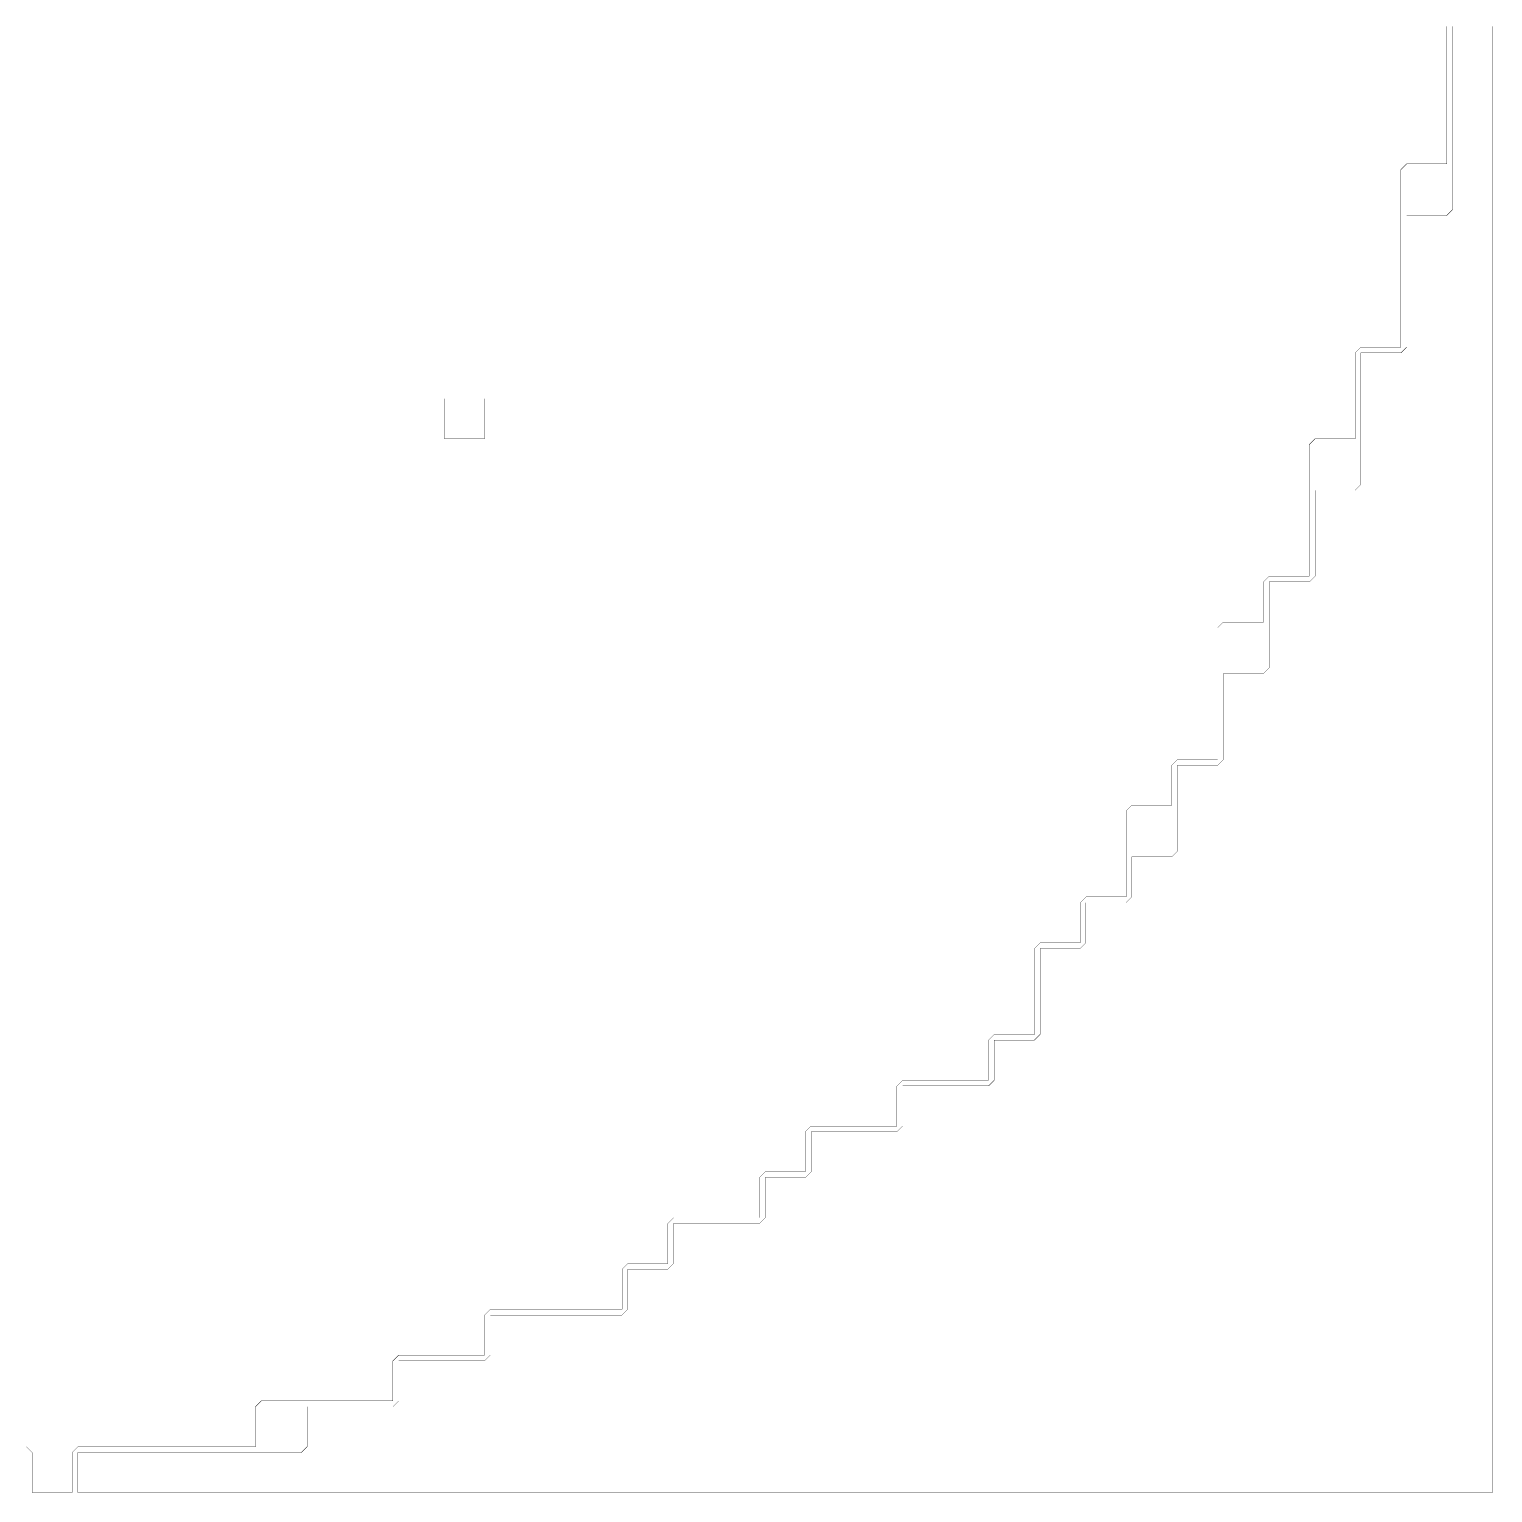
# Model space of a CAD drawing. Header units: metres. Extents: x 0 to 4990, y -4990 to 0.
# Drawn here: x 2495 to 4990, y -4990 to -2495 of the extents above; entities that cross this region are included whole.
import ezdxf

# ---------------------------------------------------------------- set-up
doc = ezdxf.new("R2010")
doc.units = ezdxf.units.M
doc.layers.add('conductor', color=1, linetype='Continuous')
doc.layers.add('substrate', color=5, linetype='Continuous')

msp = doc.modelspace()

# ---------------------------------------------------------------- linework, layer by layer
at = {"layer": 'conductor', "const_width": 0.5}
msp.add_lwpolyline([(2490.234375, -4912.109375), (2500, -4921.875), (2500, -4931.640625), (2500, -4941.40625), (2500, -4951.171875), (2500, -4960.9375), (2500, -4970.703125), (2500, -4980.46875), (2500, -4990.234375), (2509.765625, -4990.234375), (2519.53125, -4990.234375), (2529.296875, -4990.234375), (2539.0625, -4990.234375), (2548.828125, -4990.234375), (2558.59375, -4990.234375), (2568.359375, -4990.234375), (2568.359375, -4980.46875), (2568.359375, -4970.703125), (2568.359375, -4960.9375), (2568.359375, -4951.171875), (2568.359375, -4941.40625), (2568.359375, -4931.640625), (2568.359375, -4921.875), (2578.125, -4912.109375), (2587.890625, -4912.109375), (2597.65625, -4912.109375), (2607.421875, -4912.109375), (2617.1875, -4912.109375), (2626.953125, -4912.109375), (2636.71875, -4912.109375), (2646.484375, -4912.109375), (2656.25, -4912.109375), (2666.015625, -4912.109375), (2675.78125, -4912.109375), (2685.546875, -4912.109375), (2695.3125, -4912.109375), (2705.078125, -4912.109375), (2714.84375, -4912.109375), (2724.609375, -4912.109375), (2734.375, -4912.109375), (2744.140625, -4912.109375), (2753.90625, -4912.109375), (2763.671875, -4912.109375), (2773.4375, -4912.109375), (2783.203125, -4912.109375), (2792.96875, -4912.109375), (2802.734375, -4912.109375), (2812.5, -4912.109375), (2822.265625, -4912.109375), (2832.03125, -4912.109375), (2841.796875, -4912.109375), (2851.5625, -4912.109375), (2861.328125, -4912.109375), (2871.09375, -4912.109375), (2880.859375, -4912.109375), (2880.859375, -4902.34375), (2880.859375, -4892.578125), (2880.859375, -4882.8125), (2880.859375, -4873.046875), (2880.859375, -4863.28125), (2880.859375, -4853.515625), (2880.859375, -4843.75), (2890.625, -4833.984375), (2900.390625, -4833.984375), (2910.15625, -4833.984375), (2919.921875, -4833.984375), (2929.6875, -4833.984375), (2939.453125, -4833.984375), (2949.21875, -4833.984375), (2958.984375, -4833.984375), (2968.75, -4833.984375), (2978.515625, -4833.984375), (2988.28125, -4833.984375), (2998.046875, -4833.984375), (3007.8125, -4833.984375), (3017.578125, -4833.984375), (3027.34375, -4833.984375), (3037.109375, -4833.984375), (3046.875, -4833.984375), (3056.640625, -4833.984375), (3066.40625, -4833.984375), (3076.171875, -4833.984375), (3085.9375, -4833.984375), (3095.703125, -4833.984375), (3105.46875, -4833.984375), (3115.234375, -4833.984375), (3115.234375, -4824.21875), (3115.234375, -4814.453125), (3115.234375, -4804.6875), (3115.234375, -4794.921875), (3115.234375, -4785.15625), (3115.234375, -4775.390625), (3115.234375, -4765.625), (3125, -4755.859375), (3134.765625, -4755.859375), (3144.53125, -4755.859375), (3154.296875, -4755.859375), (3164.0625, -4755.859375), (3173.828125, -4755.859375), (3183.59375, -4755.859375), (3193.359375, -4755.859375), (3203.125, -4755.859375), (3212.890625, -4755.859375), (3222.65625, -4755.859375), (3232.421875, -4755.859375), (3242.1875, -4755.859375), (3251.953125, -4755.859375), (3261.71875, -4755.859375), (3271.484375, -4755.859375), (3271.484375, -4746.09375), (3271.484375, -4736.328125), (3271.484375, -4726.5625), (3271.484375, -4716.796875), (3271.484375, -4707.03125), (3271.484375, -4697.265625), (3271.484375, -4687.5), (3281.25, -4677.734375), (3291.015625, -4677.734375), (3300.78125, -4677.734375), (3310.546875, -4677.734375), (3320.3125, -4677.734375), (3330.078125, -4677.734375), (3339.84375, -4677.734375), (3349.609375, -4677.734375), (3359.375, -4677.734375), (3369.140625, -4677.734375), (3378.90625, -4677.734375), (3388.671875, -4677.734375), (3398.4375, -4677.734375), (3408.203125, -4677.734375), (3417.96875, -4677.734375), (3427.734375, -4677.734375), (3437.5, -4677.734375), (3447.265625, -4677.734375), (3457.03125, -4677.734375), (3466.796875, -4677.734375), (3476.5625, -4677.734375), (3486.328125, -4677.734375), (3496.09375, -4677.734375), (3505.859375, -4677.734375), (3505.859375, -4667.96875), (3505.859375, -4658.203125), (3505.859375, -4648.4375), (3505.859375, -4638.671875), (3505.859375, -4628.90625), (3505.859375, -4619.140625), (3505.859375, -4609.375), (3515.625, -4599.609375), (3525.390625, -4599.609375), (3535.15625, -4599.609375), (3544.921875, -4599.609375), (3554.6875, -4599.609375), (3564.453125, -4599.609375), (3574.21875, -4599.609375), (3583.984375, -4599.609375), (3583.984375, -4589.84375), (3583.984375, -4580.078125), (3583.984375, -4570.3125), (3583.984375, -4560.546875), (3583.984375, -4550.78125), (3583.984375, -4541.015625), (3583.984375, -4531.25), (3593.75, -4521.484375), (3603.515625, -4521.484375), (3613.28125, -4521.484375), (3623.046875, -4521.484375), (3632.8125, -4521.484375), (3642.578125, -4521.484375), (3652.34375, -4521.484375), (3662.109375, -4521.484375), (3671.875, -4521.484375), (3681.640625, -4521.484375), (3691.40625, -4521.484375), (3701.171875, -4521.484375), (3710.9375, -4521.484375), (3720.703125, -4521.484375), (3730.46875, -4521.484375), (3740.234375, -4521.484375), (3740.234375, -4511.71875), (3740.234375, -4501.953125), (3740.234375, -4492.1875), (3740.234375, -4482.421875), (3740.234375, -4472.65625), (3740.234375, -4462.890625), (3740.234375, -4453.125), (3750, -4443.359375), (3759.765625, -4443.359375), (3769.53125, -4443.359375), (3779.296875, -4443.359375), (3789.0625, -4443.359375), (3798.828125, -4443.359375), (3808.59375, -4443.359375), (3818.359375, -4443.359375), (3818.359375, -4433.59375), (3818.359375, -4423.828125), (3818.359375, -4414.0625), (3818.359375, -4404.296875), (3818.359375, -4394.53125), (3818.359375, -4384.765625), (3818.359375, -4375), (3828.125, -4365.234375), (3837.890625, -4365.234375), (3847.65625, -4365.234375), (3857.421875, -4365.234375), (3867.1875, -4365.234375), (3876.953125, -4365.234375), (3886.71875, -4365.234375), (3896.484375, -4365.234375), (3906.25, -4365.234375), (3916.015625, -4365.234375), (3925.78125, -4365.234375), (3935.546875, -4365.234375), (3945.3125, -4365.234375), (3955.078125, -4365.234375), (3964.84375, -4365.234375), (3974.609375, -4365.234375), (3974.609375, -4355.46875), (3974.609375, -4345.703125), (3974.609375, -4335.9375), (3974.609375, -4326.171875), (3974.609375, -4316.40625), (3974.609375, -4306.640625), (3974.609375, -4296.875), (3984.375, -4287.109375), (3994.140625, -4287.109375), (4003.90625, -4287.109375), (4013.671875, -4287.109375), (4023.4375, -4287.109375), (4033.203125, -4287.109375), (4042.96875, -4287.109375), (4052.734375, -4287.109375), (4062.5, -4287.109375), (4072.265625, -4287.109375), (4082.03125, -4287.109375), (4091.796875, -4287.109375), (4101.5625, -4287.109375), (4111.328125, -4287.109375), (4121.09375, -4287.109375), (4130.859375, -4287.109375), (4130.859375, -4277.34375), (4130.859375, -4267.578125), (4130.859375, -4257.8125), (4130.859375, -4248.046875), (4130.859375, -4238.28125), (4130.859375, -4228.515625), (4130.859375, -4218.75), (4140.625, -4208.984375), (4150.390625, -4208.984375), (4160.15625, -4208.984375), (4169.921875, -4208.984375), (4179.6875, -4208.984375), (4189.453125, -4208.984375), (4199.21875, -4208.984375), (4208.984375, -4208.984375), (4208.984375, -4199.21875), (4208.984375, -4189.453125), (4208.984375, -4179.6875), (4208.984375, -4169.921875), (4208.984375, -4160.15625), (4208.984375, -4150.390625), (4208.984375, -4140.625), (4208.984375, -4130.859375), (4208.984375, -4121.09375), (4208.984375, -4111.328125), (4208.984375, -4101.5625), (4208.984375, -4091.796875), (4208.984375, -4082.03125), (4208.984375, -4072.265625), (4208.984375, -4062.5), (4218.75, -4052.734375), (4228.515625, -4052.734375), (4238.28125, -4052.734375), (4248.046875, -4052.734375), (4257.8125, -4052.734375), (4267.578125, -4052.734375), (4277.34375, -4052.734375), (4287.109375, -4052.734375), (4287.109375, -4042.96875), (4287.109375, -4033.203125), (4287.109375, -4023.4375), (4287.109375, -4013.671875), (4287.109375, -4003.90625), (4287.109375, -3994.140625), (4287.109375, -3984.375), (4296.875, -3974.609375), (4306.640625, -3974.609375), (4316.40625, -3974.609375), (4326.171875, -3974.609375), (4335.9375, -3974.609375), (4345.703125, -3974.609375), (4355.46875, -3974.609375), (4365.234375, -3974.609375), (4365.234375, -3964.84375), (4365.234375, -3955.078125), (4365.234375, -3945.3125), (4365.234375, -3935.546875), (4365.234375, -3925.78125), (4365.234375, -3916.015625), (4365.234375, -3906.25), (4365.234375, -3896.484375), (4365.234375, -3886.71875), (4365.234375, -3876.953125), (4365.234375, -3867.1875), (4365.234375, -3857.421875), (4365.234375, -3847.65625), (4365.234375, -3837.890625), (4365.234375, -3828.125), (4375, -3818.359375), (4384.765625, -3818.359375), (4394.53125, -3818.359375), (4404.296875, -3818.359375), (4414.0625, -3818.359375), (4423.828125, -3818.359375), (4433.59375, -3818.359375), (4443.359375, -3818.359375), (4443.359375, -3808.59375), (4443.359375, -3798.828125), (4443.359375, -3789.0625), (4443.359375, -3779.296875), (4443.359375, -3769.53125), (4443.359375, -3759.765625), (4443.359375, -3750), (4453.125, -3740.234375), (4462.890625, -3740.234375), (4472.65625, -3740.234375), (4482.421875, -3740.234375), (4492.1875, -3740.234375), (4501.953125, -3740.234375), (4511.71875, -3740.234375), (4521.484375, -3740.234375), (4521.484375, -3730.46875), (4521.484375, -3720.703125), (4521.484375, -3710.9375), (4521.484375, -3701.171875), (4521.484375, -3691.40625), (4521.484375, -3681.640625), (4521.484375, -3671.875), (4521.484375, -3662.109375), (4521.484375, -3652.34375), (4521.484375, -3642.578125), (4521.484375, -3632.8125), (4521.484375, -3623.046875), (4521.484375, -3613.28125), (4521.484375, -3603.515625), (4521.484375, -3593.75), (4521.484375, -3583.984375), (4521.484375, -3574.21875), (4521.484375, -3564.453125), (4521.484375, -3554.6875), (4521.484375, -3544.921875), (4521.484375, -3535.15625), (4521.484375, -3525.390625), (4521.484375, -3515.625), (4531.25, -3505.859375), (4541.015625, -3505.859375), (4550.78125, -3505.859375), (4560.546875, -3505.859375), (4570.3125, -3505.859375), (4580.078125, -3505.859375), (4589.84375, -3505.859375), (4599.609375, -3505.859375), (4599.609375, -3496.09375), (4599.609375, -3486.328125), (4599.609375, -3476.5625), (4599.609375, -3466.796875), (4599.609375, -3457.03125), (4599.609375, -3447.265625), (4599.609375, -3437.5), (4609.375, -3427.734375), (4619.140625, -3427.734375), (4628.90625, -3427.734375), (4638.671875, -3427.734375), (4648.4375, -3427.734375), (4658.203125, -3427.734375), (4667.96875, -3427.734375), (4677.734375, -3427.734375), (4677.734375, -3417.96875), (4677.734375, -3408.203125), (4677.734375, -3398.4375), (4677.734375, -3388.671875), (4677.734375, -3378.90625), (4677.734375, -3369.140625), (4677.734375, -3359.375), (4677.734375, -3349.609375), (4677.734375, -3339.84375), (4677.734375, -3330.078125), (4677.734375, -3320.3125), (4677.734375, -3310.546875), (4677.734375, -3300.78125), (4677.734375, -3291.015625), (4677.734375, -3281.25), (4677.734375, -3271.484375), (4677.734375, -3261.71875), (4677.734375, -3251.953125), (4677.734375, -3242.1875), (4677.734375, -3232.421875), (4677.734375, -3222.65625), (4677.734375, -3212.890625), (4677.734375, -3203.125), (4687.5, -3193.359375), (4697.265625, -3193.359375), (4707.03125, -3193.359375), (4716.796875, -3193.359375), (4726.5625, -3193.359375), (4736.328125, -3193.359375), (4746.09375, -3193.359375), (4755.859375, -3193.359375), (4755.859375, -3183.59375), (4755.859375, -3173.828125), (4755.859375, -3164.0625), (4755.859375, -3154.296875), (4755.859375, -3144.53125), (4755.859375, -3134.765625), (4755.859375, -3125), (4755.859375, -3115.234375), (4755.859375, -3105.46875), (4755.859375, -3095.703125), (4755.859375, -3085.9375), (4755.859375, -3076.171875), (4755.859375, -3066.40625), (4755.859375, -3056.640625), (4755.859375, -3046.875), (4765.625, -3037.109375), (4775.390625, -3037.109375), (4785.15625, -3037.109375), (4794.921875, -3037.109375), (4804.6875, -3037.109375), (4814.453125, -3037.109375), (4824.21875, -3037.109375), (4833.984375, -3037.109375), (4833.984375, -3027.34375), (4833.984375, -3017.578125), (4833.984375, -3007.8125), (4833.984375, -2998.046875), (4833.984375, -2988.28125), (4833.984375, -2978.515625), (4833.984375, -2968.75), (4833.984375, -2958.984375), (4833.984375, -2949.21875), (4833.984375, -2939.453125), (4833.984375, -2929.6875), (4833.984375, -2919.921875), (4833.984375, -2910.15625), (4833.984375, -2900.390625), (4833.984375, -2890.625), (4833.984375, -2880.859375), (4833.984375, -2871.09375), (4833.984375, -2861.328125), (4833.984375, -2851.5625), (4833.984375, -2841.796875), (4833.984375, -2832.03125), (4833.984375, -2822.265625), (4833.984375, -2812.5), (4833.984375, -2802.734375), (4833.984375, -2792.96875), (4833.984375, -2783.203125), (4833.984375, -2773.4375), (4833.984375, -2763.671875), (4833.984375, -2753.90625), (4833.984375, -2744.140625), (4833.984375, -2734.375), (4843.75, -2724.609375), (4853.515625, -2724.609375), (4863.28125, -2724.609375), (4873.046875, -2724.609375), (4882.8125, -2724.609375), (4892.578125, -2724.609375), (4902.34375, -2724.609375), (4912.109375, -2724.609375), (4912.109375, -2714.84375), (4912.109375, -2705.078125), (4912.109375, -2695.3125), (4912.109375, -2685.546875), (4912.109375, -2675.78125), (4912.109375, -2666.015625), (4912.109375, -2656.25), (4912.109375, -2646.484375), (4912.109375, -2636.71875), (4912.109375, -2626.953125), (4912.109375, -2617.1875), (4912.109375, -2607.421875), (4912.109375, -2597.65625), (4912.109375, -2587.890625), (4912.109375, -2578.125), (4912.109375, -2568.359375), (4912.109375, -2558.59375), (4912.109375, -2548.828125), (4912.109375, -2539.0625), (4912.109375, -2529.296875), (4912.109375, -2519.53125), (4912.109375, -2509.765625), (4912.109375, -2500), (4912.109375, -2490.234375)], dxfattribs=at)
at = {"layer": 'substrate', "const_width": 0.5}
msp.add_lwpolyline([(4921.875, -2490.234375), (4921.875, -2500), (4921.875, -2509.765625), (4921.875, -2519.53125), (4921.875, -2529.296875), (4921.875, -2539.0625), (4921.875, -2548.828125), (4921.875, -2558.59375), (4921.875, -2568.359375), (4921.875, -2578.125), (4921.875, -2587.890625), (4921.875, -2597.65625), (4921.875, -2607.421875), (4921.875, -2617.1875), (4921.875, -2626.953125), (4921.875, -2636.71875), (4921.875, -2646.484375), (4921.875, -2656.25), (4921.875, -2666.015625), (4921.875, -2675.78125), (4921.875, -2685.546875), (4921.875, -2695.3125), (4921.875, -2705.078125), (4921.875, -2714.84375), (4921.875, -2724.609375), (4921.875, -2734.375), (4921.875, -2744.140625), (4921.875, -2753.90625), (4921.875, -2763.671875), (4921.875, -2773.4375), (4921.875, -2783.203125), (4921.875, -2792.96875), (4921.875, -2802.734375), (4912.109375, -2812.5), (4902.34375, -2812.5), (4892.578125, -2812.5), (4882.8125, -2812.5), (4873.046875, -2812.5), (4863.28125, -2812.5), (4853.515625, -2812.5), (4843.75, -2812.5), (4843.75, -2822.265625), (4843.75, -2832.03125), (4843.75, -2841.796875), (4843.75, -2851.5625), (4843.75, -2861.328125), (4843.75, -2871.09375), (4843.75, -2880.859375), (4843.75, -2890.625), (4843.75, -2900.390625), (4843.75, -2910.15625), (4843.75, -2919.921875), (4843.75, -2929.6875), (4843.75, -2939.453125), (4843.75, -2949.21875), (4843.75, -2958.984375), (4843.75, -2968.75), (4843.75, -2978.515625), (4843.75, -2988.28125), (4843.75, -2998.046875), (4843.75, -3007.8125), (4843.75, -3017.578125), (4843.75, -3027.34375), (4843.75, -3037.109375), (4833.984375, -3046.875), (4824.21875, -3046.875), (4814.453125, -3046.875), (4804.6875, -3046.875), (4794.921875, -3046.875), (4785.15625, -3046.875), (4775.390625, -3046.875), (4765.625, -3046.875), (4765.625, -3056.640625), (4765.625, -3066.40625), (4765.625, -3076.171875), (4765.625, -3085.9375), (4765.625, -3095.703125), (4765.625, -3105.46875), (4765.625, -3115.234375), (4765.625, -3125), (4765.625, -3134.765625), (4765.625, -3144.53125), (4765.625, -3154.296875), (4765.625, -3164.0625), (4765.625, -3173.828125), (4765.625, -3183.59375), (4765.625, -3193.359375), (4765.625, -3203.125), (4765.625, -3212.890625), (4765.625, -3222.65625), (4765.625, -3232.421875), (4765.625, -3242.1875), (4765.625, -3251.953125), (4765.625, -3261.71875), (4765.625, -3271.484375), (4755.859375, -3281.25), (4746.09375, -3281.25), (4736.328125, -3281.25), (4726.5625, -3281.25), (4716.796875, -3281.25), (4707.03125, -3281.25), (4697.265625, -3281.25), (4687.5, -3281.25), (4687.5, -3291.015625), (4687.5, -3300.78125), (4687.5, -3310.546875), (4687.5, -3320.3125), (4687.5, -3330.078125), (4687.5, -3339.84375), (4687.5, -3349.609375), (4687.5, -3359.375), (4687.5, -3369.140625), (4687.5, -3378.90625), (4687.5, -3388.671875), (4687.5, -3398.4375), (4687.5, -3408.203125), (4687.5, -3417.96875), (4687.5, -3427.734375), (4677.734375, -3437.5), (4667.96875, -3437.5), (4658.203125, -3437.5), (4648.4375, -3437.5), (4638.671875, -3437.5), (4628.90625, -3437.5), (4619.140625, -3437.5), (4609.375, -3437.5), (4609.375, -3447.265625), (4609.375, -3457.03125), (4609.375, -3466.796875), (4609.375, -3476.5625), (4609.375, -3486.328125), (4609.375, -3496.09375), (4609.375, -3505.859375), (4609.375, -3515.625), (4609.375, -3525.390625), (4609.375, -3535.15625), (4609.375, -3544.921875), (4609.375, -3554.6875), (4609.375, -3564.453125), (4609.375, -3574.21875), (4609.375, -3583.984375), (4599.609375, -3593.75), (4589.84375, -3593.75), (4580.078125, -3593.75), (4570.3125, -3593.75), (4560.546875, -3593.75), (4550.78125, -3593.75), (4541.015625, -3593.75), (4531.25, -3593.75), (4531.25, -3603.515625), (4531.25, -3613.28125), (4531.25, -3623.046875), (4531.25, -3632.8125), (4531.25, -3642.578125), (4531.25, -3652.34375), (4531.25, -3662.109375), (4531.25, -3671.875), (4531.25, -3681.640625), (4531.25, -3691.40625), (4531.25, -3701.171875), (4531.25, -3710.9375), (4531.25, -3720.703125), (4531.25, -3730.46875), (4531.25, -3740.234375), (4521.484375, -3750), (4511.71875, -3750), (4501.953125, -3750), (4492.1875, -3750), (4482.421875, -3750), (4472.65625, -3750), (4462.890625, -3750), (4453.125, -3750), (4453.125, -3759.765625), (4453.125, -3769.53125), (4453.125, -3779.296875), (4453.125, -3789.0625), (4453.125, -3798.828125), (4453.125, -3808.59375), (4453.125, -3818.359375), (4453.125, -3828.125), (4453.125, -3837.890625), (4453.125, -3847.65625), (4453.125, -3857.421875), (4453.125, -3867.1875), (4453.125, -3876.953125), (4453.125, -3886.71875), (4453.125, -3896.484375), (4443.359375, -3906.25), (4433.59375, -3906.25), (4423.828125, -3906.25), (4414.0625, -3906.25), (4404.296875, -3906.25), (4394.53125, -3906.25), (4384.765625, -3906.25), (4375, -3906.25), (4375, -3916.015625), (4375, -3925.78125), (4375, -3935.546875), (4375, -3945.3125), (4375, -3955.078125), (4375, -3964.84375), (4375, -3974.609375), (4365.234375, -3984.375), (4355.46875, -3984.375), (4345.703125, -3984.375), (4335.9375, -3984.375), (4326.171875, -3984.375), (4316.40625, -3984.375), (4306.640625, -3984.375), (4296.875, -3984.375), (4296.875, -3994.140625), (4296.875, -4003.90625), (4296.875, -4013.671875), (4296.875, -4023.4375), (4296.875, -4033.203125), (4296.875, -4042.96875), (4296.875, -4052.734375), (4287.109375, -4062.5), (4277.34375, -4062.5), (4267.578125, -4062.5), (4257.8125, -4062.5), (4248.046875, -4062.5), (4238.28125, -4062.5), (4228.515625, -4062.5), (4218.75, -4062.5), (4218.75, -4072.265625), (4218.75, -4082.03125), (4218.75, -4091.796875), (4218.75, -4101.5625), (4218.75, -4111.328125), (4218.75, -4121.09375), (4218.75, -4130.859375), (4218.75, -4140.625), (4218.75, -4150.390625), (4218.75, -4160.15625), (4218.75, -4169.921875), (4218.75, -4179.6875), (4218.75, -4189.453125), (4218.75, -4199.21875), (4218.75, -4208.984375), (4208.984375, -4218.75), (4199.21875, -4218.75), (4189.453125, -4218.75), (4179.6875, -4218.75), (4169.921875, -4218.75), (4160.15625, -4218.75), (4150.390625, -4218.75), (4140.625, -4218.75), (4140.625, -4228.515625), (4140.625, -4238.28125), (4140.625, -4248.046875), (4140.625, -4257.8125), (4140.625, -4267.578125), (4140.625, -4277.34375), (4140.625, -4287.109375), (4130.859375, -4296.875), (4121.09375, -4296.875), (4111.328125, -4296.875), (4101.5625, -4296.875), (4091.796875, -4296.875), (4082.03125, -4296.875), (4072.265625, -4296.875), (4062.5, -4296.875), (4052.734375, -4296.875), (4042.96875, -4296.875), (4033.203125, -4296.875), (4023.4375, -4296.875), (4013.671875, -4296.875), (4003.90625, -4296.875), (3994.140625, -4296.875), (3984.375, -4296.875), (3984.375, -4306.640625), (3984.375, -4316.40625), (3984.375, -4326.171875), (3984.375, -4335.9375), (3984.375, -4345.703125), (3984.375, -4355.46875), (3984.375, -4365.234375), (3974.609375, -4375), (3964.84375, -4375), (3955.078125, -4375), (3945.3125, -4375), (3935.546875, -4375), (3925.78125, -4375), (3916.015625, -4375), (3906.25, -4375), (3896.484375, -4375), (3886.71875, -4375), (3876.953125, -4375), (3867.1875, -4375), (3857.421875, -4375), (3847.65625, -4375), (3837.890625, -4375), (3828.125, -4375), (3828.125, -4384.765625), (3828.125, -4394.53125), (3828.125, -4404.296875), (3828.125, -4414.0625), (3828.125, -4423.828125), (3828.125, -4433.59375), (3828.125, -4443.359375), (3818.359375, -4453.125), (3808.59375, -4453.125), (3798.828125, -4453.125), (3789.0625, -4453.125), (3779.296875, -4453.125), (3769.53125, -4453.125), (3759.765625, -4453.125), (3750, -4453.125), (3750, -4462.890625), (3750, -4472.65625), (3750, -4482.421875), (3750, -4492.1875), (3750, -4501.953125), (3750, -4511.71875), (3750, -4521.484375), (3740.234375, -4531.25), (3730.46875, -4531.25), (3720.703125, -4531.25), (3710.9375, -4531.25), (3701.171875, -4531.25), (3691.40625, -4531.25), (3681.640625, -4531.25), (3671.875, -4531.25), (3662.109375, -4531.25), (3652.34375, -4531.25), (3642.578125, -4531.25), (3632.8125, -4531.25), (3623.046875, -4531.25), (3613.28125, -4531.25), (3603.515625, -4531.25), (3593.75, -4531.25), (3593.75, -4541.015625), (3593.75, -4550.78125), (3593.75, -4560.546875), (3593.75, -4570.3125), (3593.75, -4580.078125), (3593.75, -4589.84375), (3593.75, -4599.609375), (3583.984375, -4609.375), (3574.21875, -4609.375), (3564.453125, -4609.375), (3554.6875, -4609.375), (3544.921875, -4609.375), (3535.15625, -4609.375), (3525.390625, -4609.375), (3515.625, -4609.375), (3515.625, -4619.140625), (3515.625, -4628.90625), (3515.625, -4638.671875), (3515.625, -4648.4375), (3515.625, -4658.203125), (3515.625, -4667.96875), (3515.625, -4677.734375), (3505.859375, -4687.5), (3496.09375, -4687.5), (3486.328125, -4687.5), (3476.5625, -4687.5), (3466.796875, -4687.5), (3457.03125, -4687.5), (3447.265625, -4687.5), (3437.5, -4687.5), (3427.734375, -4687.5), (3417.96875, -4687.5), (3408.203125, -4687.5), (3398.4375, -4687.5), (3388.671875, -4687.5), (3378.90625, -4687.5), (3369.140625, -4687.5), (3359.375, -4687.5), (3349.609375, -4687.5), (3339.84375, -4687.5), (3330.078125, -4687.5), (3320.3125, -4687.5), (3310.546875, -4687.5), (3300.78125, -4687.5), (3291.015625, -4687.5), (3281.25, -4687.5), (3281.25, -4697.265625), (3281.25, -4707.03125), (3281.25, -4716.796875), (3281.25, -4726.5625), (3281.25, -4736.328125), (3281.25, -4746.09375), (3281.25, -4755.859375), (3271.484375, -4765.625), (3261.71875, -4765.625), (3251.953125, -4765.625), (3242.1875, -4765.625), (3232.421875, -4765.625), (3222.65625, -4765.625), (3212.890625, -4765.625), (3203.125, -4765.625), (3193.359375, -4765.625), (3183.59375, -4765.625), (3173.828125, -4765.625), (3164.0625, -4765.625), (3154.296875, -4765.625), (3144.53125, -4765.625), (3134.765625, -4765.625), (3125, -4765.625), (3125, -4775.390625), (3125, -4785.15625), (3125, -4794.921875), (3125, -4804.6875), (3125, -4814.453125), (3125, -4824.21875), (3125, -4833.984375), (3115.234375, -4843.75), (3105.46875, -4843.75), (3095.703125, -4843.75), (3085.9375, -4843.75), (3076.171875, -4843.75), (3066.40625, -4843.75), (3056.640625, -4843.75), (3046.875, -4843.75), (3037.109375, -4843.75), (3027.34375, -4843.75), (3017.578125, -4843.75), (3007.8125, -4843.75), (2998.046875, -4843.75), (2988.28125, -4843.75), (2978.515625, -4843.75), (2968.75, -4843.75), (2968.75, -4853.515625), (2968.75, -4863.28125), (2968.75, -4873.046875), (2968.75, -4882.8125), (2968.75, -4892.578125), (2968.75, -4902.34375), (2968.75, -4912.109375), (2958.984375, -4921.875), (2949.21875, -4921.875), (2939.453125, -4921.875), (2929.6875, -4921.875), (2919.921875, -4921.875), (2910.15625, -4921.875), (2900.390625, -4921.875), (2890.625, -4921.875), (2880.859375, -4921.875), (2871.09375, -4921.875), (2861.328125, -4921.875), (2851.5625, -4921.875), (2841.796875, -4921.875), (2832.03125, -4921.875), (2822.265625, -4921.875), (2812.5, -4921.875), (2802.734375, -4921.875), (2792.96875, -4921.875), (2783.203125, -4921.875), (2773.4375, -4921.875), (2763.671875, -4921.875), (2753.90625, -4921.875), (2744.140625, -4921.875), (2734.375, -4921.875), (2724.609375, -4921.875), (2714.84375, -4921.875), (2705.078125, -4921.875), (2695.3125, -4921.875), (2685.546875, -4921.875), (2675.78125, -4921.875), (2666.015625, -4921.875), (2656.25, -4921.875), (2646.484375, -4921.875), (2636.71875, -4921.875), (2626.953125, -4921.875), (2617.1875, -4921.875), (2607.421875, -4921.875), (2597.65625, -4921.875), (2587.890625, -4921.875), (2578.125, -4921.875), (2578.125, -4931.640625), (2578.125, -4941.40625), (2578.125, -4951.171875), (2578.125, -4960.9375), (2578.125, -4970.703125), (2578.125, -4980.46875), (2578.125, -4990.234375), (2587.890625, -4990.234375), (2597.65625, -4990.234375), (2607.421875, -4990.234375), (2617.1875, -4990.234375), (2626.953125, -4990.234375), (2636.71875, -4990.234375), (2646.484375, -4990.234375), (2656.25, -4990.234375), (2666.015625, -4990.234375), (2675.78125, -4990.234375), (2685.546875, -4990.234375), (2695.3125, -4990.234375), (2705.078125, -4990.234375), (2714.84375, -4990.234375), (2724.609375, -4990.234375), (2734.375, -4990.234375), (2744.140625, -4990.234375), (2753.90625, -4990.234375), (2763.671875, -4990.234375), (2773.4375, -4990.234375), (2783.203125, -4990.234375), (2792.96875, -4990.234375), (2802.734375, -4990.234375), (2812.5, -4990.234375), (2822.265625, -4990.234375), (2832.03125, -4990.234375), (2841.796875, -4990.234375), (2851.5625, -4990.234375), (2861.328125, -4990.234375), (2871.09375, -4990.234375), (2880.859375, -4990.234375), (2890.625, -4990.234375), (2900.390625, -4990.234375), (2910.15625, -4990.234375), (2919.921875, -4990.234375), (2929.6875, -4990.234375), (2939.453125, -4990.234375), (2949.21875, -4990.234375), (2958.984375, -4990.234375), (2968.75, -4990.234375), (2978.515625, -4990.234375), (2988.28125, -4990.234375), (2998.046875, -4990.234375), (3007.8125, -4990.234375), (3017.578125, -4990.234375), (3027.34375, -4990.234375), (3037.109375, -4990.234375), (3046.875, -4990.234375), (3056.640625, -4990.234375), (3066.40625, -4990.234375), (3076.171875, -4990.234375), (3085.9375, -4990.234375), (3095.703125, -4990.234375), (3105.46875, -4990.234375), (3115.234375, -4990.234375), (3125, -4990.234375), (3134.765625, -4990.234375), (3144.53125, -4990.234375), (3154.296875, -4990.234375), (3164.0625, -4990.234375), (3173.828125, -4990.234375), (3183.59375, -4990.234375), (3193.359375, -4990.234375), (3203.125, -4990.234375), (3212.890625, -4990.234375), (3222.65625, -4990.234375), (3232.421875, -4990.234375), (3242.1875, -4990.234375), (3251.953125, -4990.234375), (3261.71875, -4990.234375), (3271.484375, -4990.234375), (3281.25, -4990.234375), (3291.015625, -4990.234375), (3300.78125, -4990.234375), (3310.546875, -4990.234375), (3320.3125, -4990.234375), (3330.078125, -4990.234375), (3339.84375, -4990.234375), (3349.609375, -4990.234375), (3359.375, -4990.234375), (3369.140625, -4990.234375), (3378.90625, -4990.234375), (3388.671875, -4990.234375), (3398.4375, -4990.234375), (3408.203125, -4990.234375), (3417.96875, -4990.234375), (3427.734375, -4990.234375), (3437.5, -4990.234375), (3447.265625, -4990.234375), (3457.03125, -4990.234375), (3466.796875, -4990.234375), (3476.5625, -4990.234375), (3486.328125, -4990.234375), (3496.09375, -4990.234375), (3505.859375, -4990.234375), (3515.625, -4990.234375), (3525.390625, -4990.234375), (3535.15625, -4990.234375), (3544.921875, -4990.234375), (3554.6875, -4990.234375), (3564.453125, -4990.234375), (3574.21875, -4990.234375), (3583.984375, -4990.234375), (3593.75, -4990.234375), (3603.515625, -4990.234375), (3613.28125, -4990.234375), (3623.046875, -4990.234375), (3632.8125, -4990.234375), (3642.578125, -4990.234375), (3652.34375, -4990.234375), (3662.109375, -4990.234375), (3671.875, -4990.234375), (3681.640625, -4990.234375), (3691.40625, -4990.234375), (3701.171875, -4990.234375), (3710.9375, -4990.234375), (3720.703125, -4990.234375), (3730.46875, -4990.234375), (3740.234375, -4990.234375), (3750, -4990.234375), (3759.765625, -4990.234375), (3769.53125, -4990.234375), (3779.296875, -4990.234375), (3789.0625, -4990.234375), (3798.828125, -4990.234375), (3808.59375, -4990.234375), (3818.359375, -4990.234375), (3828.125, -4990.234375), (3837.890625, -4990.234375), (3847.65625, -4990.234375), (3857.421875, -4990.234375), (3867.1875, -4990.234375), (3876.953125, -4990.234375), (3886.71875, -4990.234375), (3896.484375, -4990.234375), (3906.25, -4990.234375), (3916.015625, -4990.234375), (3925.78125, -4990.234375), (3935.546875, -4990.234375), (3945.3125, -4990.234375), (3955.078125, -4990.234375), (3964.84375, -4990.234375), (3974.609375, -4990.234375), (3984.375, -4990.234375), (3994.140625, -4990.234375), (4003.90625, -4990.234375), (4013.671875, -4990.234375), (4023.4375, -4990.234375), (4033.203125, -4990.234375), (4042.96875, -4990.234375), (4052.734375, -4990.234375), (4062.5, -4990.234375), (4072.265625, -4990.234375), (4082.03125, -4990.234375), (4091.796875, -4990.234375), (4101.5625, -4990.234375), (4111.328125, -4990.234375), (4121.09375, -4990.234375), (4130.859375, -4990.234375), (4140.625, -4990.234375), (4150.390625, -4990.234375), (4160.15625, -4990.234375), (4169.921875, -4990.234375), (4179.6875, -4990.234375), (4189.453125, -4990.234375), (4199.21875, -4990.234375), (4208.984375, -4990.234375), (4218.75, -4990.234375), (4228.515625, -4990.234375), (4238.28125, -4990.234375), (4248.046875, -4990.234375), (4257.8125, -4990.234375), (4267.578125, -4990.234375), (4277.34375, -4990.234375), (4287.109375, -4990.234375), (4296.875, -4990.234375), (4306.640625, -4990.234375), (4316.40625, -4990.234375), (4326.171875, -4990.234375), (4335.9375, -4990.234375), (4345.703125, -4990.234375), (4355.46875, -4990.234375), (4365.234375, -4990.234375), (4375, -4990.234375), (4384.765625, -4990.234375), (4394.53125, -4990.234375), (4404.296875, -4990.234375), (4414.0625, -4990.234375), (4423.828125, -4990.234375), (4433.59375, -4990.234375), (4443.359375, -4990.234375), (4453.125, -4990.234375), (4462.890625, -4990.234375), (4472.65625, -4990.234375), (4482.421875, -4990.234375), (4492.1875, -4990.234375), (4501.953125, -4990.234375), (4511.71875, -4990.234375), (4521.484375, -4990.234375), (4531.25, -4990.234375), (4541.015625, -4990.234375), (4550.78125, -4990.234375), (4560.546875, -4990.234375), (4570.3125, -4990.234375), (4580.078125, -4990.234375), (4589.84375, -4990.234375), (4599.609375, -4990.234375), (4609.375, -4990.234375), (4619.140625, -4990.234375), (4628.90625, -4990.234375), (4638.671875, -4990.234375), (4648.4375, -4990.234375), (4658.203125, -4990.234375), (4667.96875, -4990.234375), (4677.734375, -4990.234375), (4687.5, -4990.234375), (4697.265625, -4990.234375), (4707.03125, -4990.234375), (4716.796875, -4990.234375), (4726.5625, -4990.234375), (4736.328125, -4990.234375), (4746.09375, -4990.234375), (4755.859375, -4990.234375), (4765.625, -4990.234375), (4775.390625, -4990.234375), (4785.15625, -4990.234375), (4794.921875, -4990.234375), (4804.6875, -4990.234375), (4814.453125, -4990.234375), (4824.21875, -4990.234375), (4833.984375, -4990.234375), (4843.75, -4990.234375), (4853.515625, -4990.234375), (4863.28125, -4990.234375), (4873.046875, -4990.234375), (4882.8125, -4990.234375), (4892.578125, -4990.234375), (4902.34375, -4990.234375), (4912.109375, -4990.234375), (4921.875, -4990.234375), (4931.640625, -4990.234375), (4941.40625, -4990.234375), (4951.171875, -4990.234375), (4960.9375, -4990.234375), (4970.703125, -4990.234375), (4980.46875, -4990.234375), (4990.234375, -4990.234375), (4990.234375, -4980.46875), (4990.234375, -4970.703125), (4990.234375, -4960.9375), (4990.234375, -4951.171875), (4990.234375, -4941.40625), (4990.234375, -4931.640625), (4990.234375, -4921.875), (4990.234375, -4912.109375), (4990.234375, -4902.34375), (4990.234375, -4892.578125), (4990.234375, -4882.8125), (4990.234375, -4873.046875), (4990.234375, -4863.28125), (4990.234375, -4853.515625), (4990.234375, -4843.75), (4990.234375, -4833.984375), (4990.234375, -4824.21875), (4990.234375, -4814.453125), (4990.234375, -4804.6875), (4990.234375, -4794.921875), (4990.234375, -4785.15625), (4990.234375, -4775.390625), (4990.234375, -4765.625), (4990.234375, -4755.859375), (4990.234375, -4746.09375), (4990.234375, -4736.328125), (4990.234375, -4726.5625), (4990.234375, -4716.796875), (4990.234375, -4707.03125), (4990.234375, -4697.265625), (4990.234375, -4687.5), (4990.234375, -4677.734375), (4990.234375, -4667.96875), (4990.234375, -4658.203125), (4990.234375, -4648.4375), (4990.234375, -4638.671875), (4990.234375, -4628.90625), (4990.234375, -4619.140625), (4990.234375, -4609.375), (4990.234375, -4599.609375), (4990.234375, -4589.84375), (4990.234375, -4580.078125), (4990.234375, -4570.3125), (4990.234375, -4560.546875), (4990.234375, -4550.78125), (4990.234375, -4541.015625), (4990.234375, -4531.25), (4990.234375, -4521.484375), (4990.234375, -4511.71875), (4990.234375, -4501.953125), (4990.234375, -4492.1875), (4990.234375, -4482.421875), (4990.234375, -4472.65625), (4990.234375, -4462.890625), (4990.234375, -4453.125), (4990.234375, -4443.359375), (4990.234375, -4433.59375), (4990.234375, -4423.828125), (4990.234375, -4414.0625), (4990.234375, -4404.296875), (4990.234375, -4394.53125), (4990.234375, -4384.765625), (4990.234375, -4375), (4990.234375, -4365.234375), (4990.234375, -4355.46875), (4990.234375, -4345.703125), (4990.234375, -4335.9375), (4990.234375, -4326.171875), (4990.234375, -4316.40625), (4990.234375, -4306.640625), (4990.234375, -4296.875), (4990.234375, -4287.109375), (4990.234375, -4277.34375), (4990.234375, -4267.578125), (4990.234375, -4257.8125), (4990.234375, -4248.046875), (4990.234375, -4238.28125), (4990.234375, -4228.515625), (4990.234375, -4218.75), (4990.234375, -4208.984375), (4990.234375, -4199.21875), (4990.234375, -4189.453125), (4990.234375, -4179.6875), (4990.234375, -4169.921875), (4990.234375, -4160.15625), (4990.234375, -4150.390625), (4990.234375, -4140.625), (4990.234375, -4130.859375), (4990.234375, -4121.09375), (4990.234375, -4111.328125), (4990.234375, -4101.5625), (4990.234375, -4091.796875), (4990.234375, -4082.03125), (4990.234375, -4072.265625), (4990.234375, -4062.5), (4990.234375, -4052.734375), (4990.234375, -4042.96875), (4990.234375, -4033.203125), (4990.234375, -4023.4375), (4990.234375, -4013.671875), (4990.234375, -4003.90625), (4990.234375, -3994.140625), (4990.234375, -3984.375), (4990.234375, -3974.609375), (4990.234375, -3964.84375), (4990.234375, -3955.078125), (4990.234375, -3945.3125), (4990.234375, -3935.546875), (4990.234375, -3925.78125), (4990.234375, -3916.015625), (4990.234375, -3906.25), (4990.234375, -3896.484375), (4990.234375, -3886.71875), (4990.234375, -3876.953125), (4990.234375, -3867.1875), (4990.234375, -3857.421875), (4990.234375, -3847.65625), (4990.234375, -3837.890625), (4990.234375, -3828.125), (4990.234375, -3818.359375), (4990.234375, -3808.59375), (4990.234375, -3798.828125), (4990.234375, -3789.0625), (4990.234375, -3779.296875), (4990.234375, -3769.53125), (4990.234375, -3759.765625), (4990.234375, -3750), (4990.234375, -3740.234375), (4990.234375, -3730.46875), (4990.234375, -3720.703125), (4990.234375, -3710.9375), (4990.234375, -3701.171875), (4990.234375, -3691.40625), (4990.234375, -3681.640625), (4990.234375, -3671.875), (4990.234375, -3662.109375), (4990.234375, -3652.34375), (4990.234375, -3642.578125), (4990.234375, -3632.8125), (4990.234375, -3623.046875), (4990.234375, -3613.28125), (4990.234375, -3603.515625), (4990.234375, -3593.75), (4990.234375, -3583.984375), (4990.234375, -3574.21875), (4990.234375, -3564.453125), (4990.234375, -3554.6875), (4990.234375, -3544.921875), (4990.234375, -3535.15625), (4990.234375, -3525.390625), (4990.234375, -3515.625), (4990.234375, -3505.859375), (4990.234375, -3496.09375), (4990.234375, -3486.328125), (4990.234375, -3476.5625), (4990.234375, -3466.796875), (4990.234375, -3457.03125), (4990.234375, -3447.265625), (4990.234375, -3437.5), (4990.234375, -3427.734375), (4990.234375, -3417.96875), (4990.234375, -3408.203125), (4990.234375, -3398.4375), (4990.234375, -3388.671875), (4990.234375, -3378.90625), (4990.234375, -3369.140625), (4990.234375, -3359.375), (4990.234375, -3349.609375), (4990.234375, -3339.84375), (4990.234375, -3330.078125), (4990.234375, -3320.3125), (4990.234375, -3310.546875), (4990.234375, -3300.78125), (4990.234375, -3291.015625), (4990.234375, -3281.25), (4990.234375, -3271.484375), (4990.234375, -3261.71875), (4990.234375, -3251.953125), (4990.234375, -3242.1875), (4990.234375, -3232.421875), (4990.234375, -3222.65625), (4990.234375, -3212.890625), (4990.234375, -3203.125), (4990.234375, -3193.359375), (4990.234375, -3183.59375), (4990.234375, -3173.828125), (4990.234375, -3164.0625), (4990.234375, -3154.296875), (4990.234375, -3144.53125), (4990.234375, -3134.765625), (4990.234375, -3125), (4990.234375, -3115.234375), (4990.234375, -3105.46875), (4990.234375, -3095.703125), (4990.234375, -3085.9375), (4990.234375, -3076.171875), (4990.234375, -3066.40625), (4990.234375, -3056.640625), (4990.234375, -3046.875), (4990.234375, -3037.109375), (4990.234375, -3027.34375), (4990.234375, -3017.578125), (4990.234375, -3007.8125), (4990.234375, -2998.046875), (4990.234375, -2988.28125), (4990.234375, -2978.515625), (4990.234375, -2968.75), (4990.234375, -2958.984375), (4990.234375, -2949.21875), (4990.234375, -2939.453125), (4990.234375, -2929.6875), (4990.234375, -2919.921875), (4990.234375, -2910.15625), (4990.234375, -2900.390625), (4990.234375, -2890.625), (4990.234375, -2880.859375), (4990.234375, -2871.09375), (4990.234375, -2861.328125), (4990.234375, -2851.5625), (4990.234375, -2841.796875), (4990.234375, -2832.03125), (4990.234375, -2822.265625), (4990.234375, -2812.5), (4990.234375, -2802.734375), (4990.234375, -2792.96875), (4990.234375, -2783.203125), (4990.234375, -2773.4375), (4990.234375, -2763.671875), (4990.234375, -2753.90625), (4990.234375, -2744.140625), (4990.234375, -2734.375), (4990.234375, -2724.609375), (4990.234375, -2714.84375), (4990.234375, -2705.078125), (4990.234375, -2695.3125), (4990.234375, -2685.546875), (4990.234375, -2675.78125), (4990.234375, -2666.015625), (4990.234375, -2656.25), (4990.234375, -2646.484375), (4990.234375, -2636.71875), (4990.234375, -2626.953125), (4990.234375, -2617.1875), (4990.234375, -2607.421875), (4990.234375, -2597.65625), (4990.234375, -2587.890625), (4990.234375, -2578.125), (4990.234375, -2568.359375), (4990.234375, -2558.59375), (4990.234375, -2548.828125), (4990.234375, -2539.0625), (4990.234375, -2529.296875), (4990.234375, -2519.53125), (4990.234375, -2509.765625), (4990.234375, -2500), (4990.234375, -2490.234375)], dxfattribs=at)
msp.add_lwpolyline([(3203.125, -3125), (3203.125, -3134.765625), (3203.125, -3144.53125), (3203.125, -3154.296875), (3203.125, -3164.0625), (3203.125, -3173.828125), (3203.125, -3183.59375), (3203.125, -3193.359375), (3212.890625, -3193.359375), (3222.65625, -3193.359375), (3232.421875, -3193.359375), (3242.1875, -3193.359375), (3251.953125, -3193.359375), (3261.71875, -3193.359375), (3271.484375, -3193.359375), (3271.484375, -3183.59375), (3271.484375, -3173.828125), (3271.484375, -3164.0625), (3271.484375, -3154.296875), (3271.484375, -3144.53125), (3271.484375, -3134.765625), (3271.484375, -3125), (3261.71875, -3125), (3251.953125, -3125), (3242.1875, -3125), (3232.421875, -3125), (3222.65625, -3125), (3212.890625, -3125)], close=True, dxfattribs=at)

doc.saveas('drawing.dxf')
